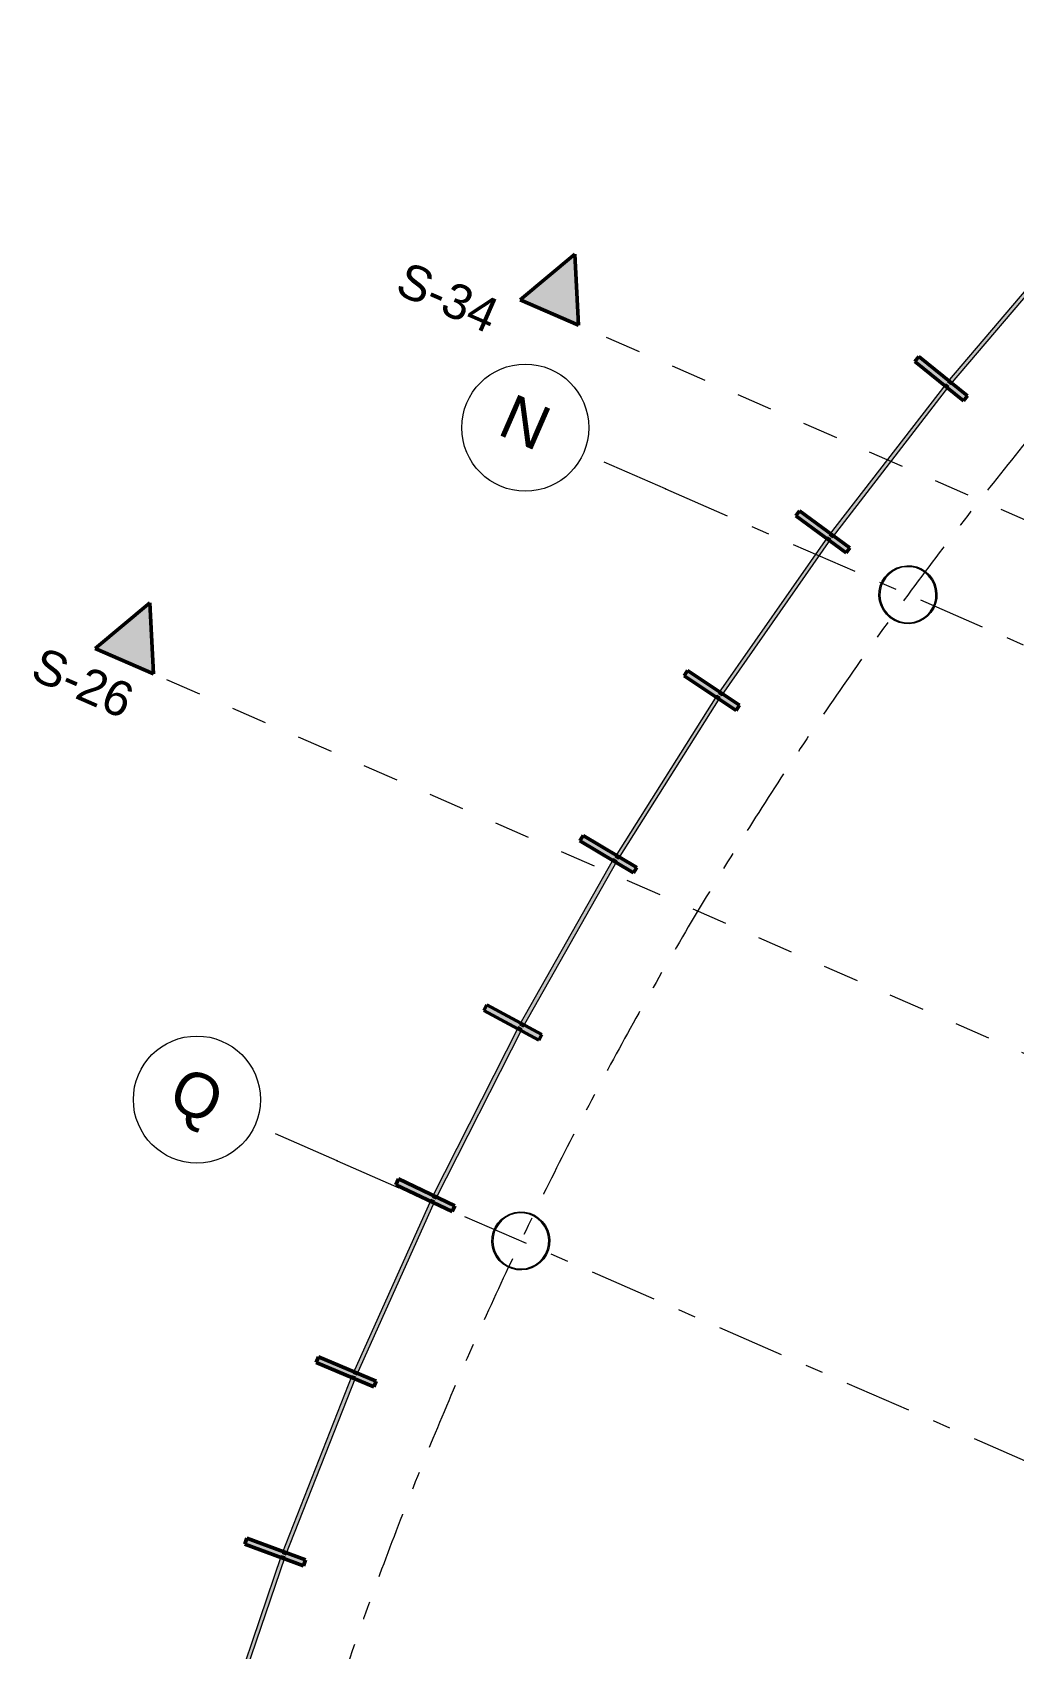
# Model space of a CAD drawing. Header units: millimetres. Extents: x -50172 to 90294, y -80883 to 25069.
# Drawn here: x -45253 to -37531, y -46074 to -33356 of the extents above; entities that cross this region are included whole.
import ezdxf
from ezdxf.enums import TextEntityAlignment as Align

# ---------------------------------------------------------------- set-up
doc = ezdxf.new("R2010")
doc.units = ezdxf.units.MM
doc.header["$MEASUREMENT"] = 0
doc.linetypes.add('Dashed', pattern=[564.444447, 282.222223, -282.222223])
doc.linetypes.add('Double Dashed', pattern=[1093.611073, 529.166651, -211.666656, 141.111112, -211.666656])
for name, color, linetype in [('A-95-MC_Marker_Section_P2.Marker', 7, 'Continuous'), ('COLUMN.IFC Import', 7, 'Continuous'), ('New_A-15-MG_Structural_Grid_Phase_2', 7, 'Continuous'), ('New_A-25-M_Curtain_Wall', 7, 'Continuous')]:
    doc.layers.add(name, color=color, linetype=linetype)
for name, color, linetype, lineweight in [('A-95-MC_Marker_Section_P2.Marker_Pen_No__1', 7, 'Continuous', 13), ('A-95-MC_Marker_Section_P2.Marker_Pen_No__6', 7, 'Continuous', 35), ('COLUMN.IFC Import_Pen_No__2', 8, 'Continuous', 15), ('New_A-25-M_Curtain_Wall_Pen_No__1', 7, 'Continuous', 13)]:
    doc.layers.add(name, color=color, linetype=linetype, lineweight=lineweight)
for name, color, linetype, lineweight, true_color in [('A-95-MC_Marker_Section_P2.Marker_Pen_No__25', 7, 'Continuous', 50, 0x2a2a2a), ('New_A-15-MG_Structural_Grid_Phase_2_Pen_No__222', 7, 'Continuous', 13, 0x65af33), ('New_A-25-M_Curtain_Wall_Pen_No__144', 7, 'Continuous', 0, 0xc8c8c8), ('New_A-25-M_Curtain_Wall_Pen_No__165', 7, 'Continuous', 0, 0x006060), ('New_A-25-M_Curtain_Wall_Pen_No__27', 7, 'Continuous', 50, 0x2a2a2a)]:
    doc.layers.add(name, color=color, linetype=linetype, lineweight=lineweight, true_color=true_color)
doc.styles.add('GENERATED_STYLE_4', font='')
doc.styles.get('GENERATED_STYLE_4').set_extended_font_data('Swis721 BT')

# ---------------------------------------------------------------- blocks, each defined once
blk = doc.blocks.new('Curtain Wall_19_1')
at = {"layer": 'New_A-25-M_Curtain_Wall_Pen_No__144', "linetype": 'Continuous'}
for points in [[(-38277, -35907), (-38309, -35945), (-37927, -36255), (-37895, -36216)], [(-39216, -37121), (-39246, -37161), (-38850, -37452), (-38820, -37412)], [(-40097, -38378), (-40125, -38419), (-39715, -38692), (-39688, -38650)], [(-40918, -39675), (-40944, -39718), (-40522, -39970), (-40496, -39928)], [(-41677, -41009), (-41700, -41053), (-41267, -41286), (-41243, -41242)], [(-42372, -42377), (-42393, -42423), (-41949, -42635), (-41928, -42590)], [(-43002, -43777), (-43021, -43823), (-42567, -44014), (-42548, -43968)], [(-43565, -45205), (-43582, -45252), (-43120, -45421), (-43103, -45374)]]:
    blk.add_hatch(color=256, dxfattribs=at).paths.add_polyline_path(points)
at = {"layer": 'New_A-25-M_Curtain_Wall_Pen_No__165', "linetype": 'Continuous', "lineweight": 0, "true_color": 0x001818}
for points in [[(-37082, -34964), (-38053, -36107), (-38029, -36128), (-37057, -34985)], [(-38066, -36123), (-38983, -37310), (-38958, -37330), (-38041, -36143)], [(-38995, -37327), (-39855, -38556), (-39829, -38574), (-38969, -37345)], [(-39867, -38573), (-40668, -39842), (-40641, -39859), (-39840, -38590)], [(-40679, -39859), (-41419, -41164), (-41391, -41180), (-40651, -39875)], [(-41429, -41182), (-42107, -42520), (-42079, -42535), (-41400, -41197)], [(-42116, -42539), (-42730, -43907), (-42701, -43920), (-42087, -42552)], [(-42739, -43926), (-43288, -45322), (-43258, -45334), (-42709, -43938)], [(-43295, -45342), (-43778, -46762), (-43748, -46772), (-43265, -45352)]]:
    blk.add_hatch(color=168, dxfattribs=at).paths.add_polyline_path(points)
at = {"layer": 'New_A-25-M_Curtain_Wall_Pen_No__1', "linetype": 'Continuous'}
for p, q in [((-37082, -34964), (-38053, -36107)), ((-38029, -36128), (-37057, -34985)), ((-38053, -36107), (-38029, -36128)), ((-38066, -36123), (-38983, -37310)), ((-38958, -37330), (-38041, -36143)), ((-38041, -36143), (-38066, -36123)), ((-38995, -37327), (-39855, -38556)), ((-39829, -38574), (-38969, -37345)), ((-38969, -37345), (-38995, -37327)), ((-38983, -37310), (-38958, -37330)), ((-39867, -38573), (-40668, -39842)), ((-40641, -39859), (-39840, -38590)), ((-39840, -38590), (-39867, -38573)), ((-39855, -38556), (-39829, -38574)), ((-40679, -39859), (-41419, -41164)), ((-41391, -41180), (-40651, -39875)), ((-40651, -39875), (-40679, -39859)), ((-40668, -39842), (-40641, -39859)), ((-41429, -41182), (-42107, -42520)), ((-42079, -42535), (-41400, -41197)), ((-41400, -41197), (-41429, -41182)), ((-41419, -41164), (-41391, -41180)), ((-42116, -42539), (-42730, -43907)), ((-42701, -43920), (-42087, -42552)), ((-42087, -42552), (-42116, -42539)), ((-42107, -42520), (-42079, -42535)), ((-42739, -43926), (-43288, -45322)), ((-43258, -45334), (-42709, -43938)), ((-42709, -43938), (-42739, -43926)), ((-42730, -43907), (-42701, -43920)), ((-43295, -45342), (-43778, -46762)), ((-43748, -46772), (-43265, -45352)), ((-43265, -45352), (-43295, -45342)), ((-43288, -45322), (-43258, -45334))]:
    blk.add_line(p, q, dxfattribs=at)
at = {"layer": 'New_A-25-M_Curtain_Wall_Pen_No__27', "linetype": 'Continuous'}
for p, q in [((-38277, -35907), (-38309, -35945)), ((-38309, -35945), (-37927, -36255)), ((-37895, -36216), (-38277, -35907)), ((-37927, -36255), (-37895, -36216)), ((-39216, -37121), (-39246, -37161)), ((-38820, -37412), (-39216, -37121)), ((-39246, -37161), (-38850, -37452)), ((-38850, -37452), (-38820, -37412)), ((-40097, -38378), (-40125, -38419)), ((-39688, -38650), (-40097, -38378)), ((-40125, -38419), (-39715, -38692)), ((-39715, -38692), (-39688, -38650)), ((-40918, -39675), (-40944, -39718)), ((-40496, -39928), (-40918, -39675)), ((-40944, -39718), (-40522, -39970)), ((-40522, -39970), (-40496, -39928)), ((-41677, -41009), (-41700, -41053)), ((-41700, -41053), (-41267, -41286)), ((-41243, -41242), (-41677, -41009)), ((-41267, -41286), (-41243, -41242)), ((-42372, -42377), (-42393, -42423)), ((-42393, -42423), (-41949, -42635)), ((-41928, -42590), (-42372, -42377)), ((-41949, -42635), (-41928, -42590)), ((-43002, -43777), (-43021, -43823)), ((-43021, -43823), (-42567, -44014)), ((-42548, -43968), (-43002, -43777)), ((-42567, -44014), (-42548, -43968)), ((-43565, -45205), (-43582, -45252)), ((-43582, -45252), (-43120, -45421)), ((-43103, -45374), (-43565, -45205)), ((-43120, -45421), (-43103, -45374))]:
    blk.add_line(p, q, dxfattribs=at)
blk = doc.blocks.new('Standard grid marker_6')
at = {"layer": 'New_A-15-MG_Structural_Grid_Phase_2_Pen_No__222', "linetype": 'Double Dashed'}
for p, q in [((705, 0), (0, 0)), ((705, 0), (20649, 0)), ((20649, 0), (21354, 0))]:
    blk.add_line(p, q, dxfattribs=at)
at = {"layer": 'New_A-15-MG_Structural_Grid_Phase_2_Pen_No__222', "linetype": 'Continuous'}
blk.add_circle((-500, 0), 500, dxfattribs=at)
at = {"layer": 'New_A-15-MG_Structural_Grid_Phase_2_Pen_No__222', "linetype": 'Double Dashed'}
blk.add_point((705, 0), dxfattribs=at)
blk.add_point((705, 0), dxfattribs=at)
at = {"layer": 'New_A-15-MG_Structural_Grid_Phase_2_Pen_No__222', "style": 'GENERATED_STYLE_4'}
blk.add_attdef('AC_MarkerText_1', text='', height=350, rotation=360, dxfattribs=at).set_placement((-500, 34), align=Align.MIDDLE_CENTER)
blk = doc.blocks.new('Standard grid marker_7')
at = {"layer": 'New_A-15-MG_Structural_Grid_Phase_2_Pen_No__222', "linetype": 'Double Dashed'}
for p, q in [((705, 0), (0, 0)), ((705, 0), (17720, 0)), ((17720, 0), (18425, 0))]:
    blk.add_line(p, q, dxfattribs=at)
at = {"layer": 'New_A-15-MG_Structural_Grid_Phase_2_Pen_No__222', "linetype": 'Continuous'}
blk.add_circle((-500, 0), 500, dxfattribs=at)
at = {"layer": 'New_A-15-MG_Structural_Grid_Phase_2_Pen_No__222', "linetype": 'Double Dashed'}
blk.add_point((705, 0), dxfattribs=at)
blk.add_point((705, 0), dxfattribs=at)
at = {"layer": 'New_A-15-MG_Structural_Grid_Phase_2_Pen_No__222', "style": 'GENERATED_STYLE_4'}
blk.add_attdef('AC_MarkerText_1', text='', height=350, rotation=360, dxfattribs=at).set_placement((-500, 43), align=Align.MIDDLE_CENTER)
blk = doc.blocks.new('Standard grid marker_24')
at = {"layer": 'New_A-15-MG_Structural_Grid_Phase_2_Pen_No__222', "linetype": 'Double Dashed'}
blk.add_arc((0, 0), 31507, 0, 43.0295, dxfattribs=at)
blk = doc.blocks.new('Column 168')
at = {"layer": 'COLUMN.IFC Import_Pen_No__2', "linetype": 'Continuous'}
for p, q in [((-197.887, 114.25), (-175.041, 146.877)), ((-168.913, 141.735), (-190.959, 110.25)), ((-175.041, 146.877), (-146.877, 175.041)), ((-141.735, 168.913), (-168.913, 141.735)), ((-146.877, 175.041), (-114.25, 197.887)), ((-110.25, 190.959), (-141.735, 168.913)), ((-114.25, 197.887), (-78.152, 214.72)), ((-75.415, 207.202), (-110.25, 190.959)), ((-78.152, 214.72), (-39.679, 225.029)), ((-38.289, 217.15), (-75.415, 207.202)), ((-39.679, 225.029), (0, 228.5)), ((0, 220.5), (-38.289, 217.15)), ((0, 228.5), (39.679, 225.029)), ((38.289, 217.15), (0, 220.5)), ((75.415, 207.202), (38.289, 217.15)), ((39.679, 225.029), (78.152, 214.72)), ((110.25, 190.959), (75.415, 207.202)), ((78.152, 214.72), (114.25, 197.887)), ((141.735, 168.913), (110.25, 190.959)), ((114.25, 197.887), (146.877, 175.041)), ((168.913, 141.735), (141.735, 168.913)), ((146.877, 175.041), (175.041, 146.877)), ((190.959, 110.25), (168.913, 141.735)), ((175.041, 146.877), (197.887, 114.25)), ((-228.5, 0), (-225.029, 39.679)), ((-225.029, 39.679), (-214.72, 78.152)), ((-217.15, 38.289), (-220.5, 0)), ((-207.202, 75.415), (-217.15, 38.289)), ((-214.72, 78.152), (-197.887, 114.25)), ((-190.959, 110.25), (-207.202, 75.415)), ((207.202, 75.415), (190.959, 110.25)), ((197.887, 114.25), (214.72, 78.152)), ((217.15, 38.289), (207.202, 75.415)), ((214.72, 78.152), (225.029, 39.679)), ((220.5, 0), (217.15, 38.289)), ((217.15, -38.289), (220.5, 0)), ((225.029, 39.679), (228.5, 0)), ((228.5, 0), (225.029, -39.679)), ((-225.029, -39.679), (-228.5, 0)), ((-214.72, -78.152), (-225.029, -39.679)), ((-220.5, 0), (-217.15, -38.289)), ((-217.15, -38.289), (-207.202, -75.415)), ((-197.887, -114.25), (-214.72, -78.152)), ((-207.202, -75.415), (-190.959, -110.25)), ((-175.041, -146.877), (-197.887, -114.25)), ((-190.959, -110.25), (-168.913, -141.735)), ((168.913, -141.735), (190.959, -110.25)), ((197.887, -114.25), (175.041, -146.877)), ((190.959, -110.25), (207.202, -75.415)), ((214.72, -78.152), (197.887, -114.25)), ((207.202, -75.415), (217.15, -38.289)), ((225.029, -39.679), (214.72, -78.152)), ((-146.877, -175.041), (-175.041, -146.877)), ((-168.913, -141.735), (-141.735, -168.913)), ((-114.25, -197.887), (-146.877, -175.041)), ((-141.735, -168.913), (-110.25, -190.959)), ((-78.152, -214.72), (-114.25, -197.887)), ((-110.25, -190.959), (-75.415, -207.202)), ((-39.679, -225.029), (-78.152, -214.72)), ((-75.415, -207.202), (-38.289, -217.15)), ((0, -228.5), (-39.679, -225.029)), ((-38.289, -217.15), (0, -220.5)), ((0, -220.5), (38.289, -217.15)), ((39.679, -225.029), (0, -228.5)), ((38.289, -217.15), (75.415, -207.202)), ((78.152, -214.72), (39.679, -225.029)), ((75.415, -207.202), (110.25, -190.959)), ((114.25, -197.887), (78.152, -214.72)), ((110.25, -190.959), (141.735, -168.913)), ((146.877, -175.041), (114.25, -197.887)), ((141.735, -168.913), (168.913, -141.735)), ((175.041, -146.877), (146.877, -175.041))]:
    blk.add_line(p, q, dxfattribs=at)
blk = doc.blocks.new('Column 171')
at = {"layer": 'COLUMN.IFC Import_Pen_No__2', "linetype": 'Continuous'}
for p, q in [((-197.887, 114.25), (-175.041, 146.877)), ((-168.913, 141.735), (-190.959, 110.25)), ((-175.041, 146.877), (-146.877, 175.041)), ((-141.735, 168.913), (-168.913, 141.735)), ((-146.877, 175.041), (-114.25, 197.887)), ((-110.25, 190.959), (-141.735, 168.913)), ((-114.25, 197.887), (-78.152, 214.72)), ((-75.415, 207.202), (-110.25, 190.959)), ((-78.152, 214.72), (-39.679, 225.029)), ((-38.289, 217.15), (-75.415, 207.202)), ((-39.679, 225.029), (0, 228.5)), ((0, 220.5), (-38.289, 217.15)), ((0, 228.5), (39.679, 225.029)), ((38.289, 217.15), (0, 220.5)), ((75.415, 207.202), (38.289, 217.15)), ((39.679, 225.029), (78.152, 214.72)), ((110.25, 190.959), (75.415, 207.202)), ((78.152, 214.72), (114.25, 197.887)), ((141.735, 168.913), (110.25, 190.959)), ((114.25, 197.887), (146.877, 175.041)), ((168.913, 141.735), (141.735, 168.913)), ((146.877, 175.041), (175.041, 146.877)), ((190.959, 110.25), (168.913, 141.735)), ((175.041, 146.877), (197.887, 114.25)), ((-228.5, 0), (-225.029, 39.679)), ((-225.029, 39.679), (-214.72, 78.152)), ((-217.15, 38.289), (-220.5, 0)), ((-207.202, 75.415), (-217.15, 38.289)), ((-214.72, 78.152), (-197.887, 114.25)), ((-190.959, 110.25), (-207.202, 75.415)), ((207.202, 75.415), (190.959, 110.25)), ((197.887, 114.25), (214.72, 78.152)), ((217.15, 38.289), (207.202, 75.415)), ((214.72, 78.152), (225.029, 39.679)), ((220.5, 0), (217.15, 38.289)), ((217.15, -38.289), (220.5, 0)), ((225.029, 39.679), (228.5, 0)), ((228.5, 0), (225.029, -39.679)), ((-225.029, -39.679), (-228.5, 0)), ((-214.72, -78.152), (-225.029, -39.679)), ((-220.5, 0), (-217.15, -38.289)), ((-217.15, -38.289), (-207.202, -75.415)), ((-197.887, -114.25), (-214.72, -78.152)), ((-207.202, -75.415), (-190.959, -110.25)), ((-175.041, -146.877), (-197.887, -114.25)), ((-190.959, -110.25), (-168.913, -141.735)), ((168.913, -141.735), (190.959, -110.25)), ((197.887, -114.25), (175.041, -146.877)), ((190.959, -110.25), (207.202, -75.415)), ((214.72, -78.152), (197.887, -114.25)), ((207.202, -75.415), (217.15, -38.289)), ((225.029, -39.679), (214.72, -78.152)), ((-146.877, -175.041), (-175.041, -146.877)), ((-168.913, -141.735), (-141.735, -168.913)), ((-114.25, -197.887), (-146.877, -175.041)), ((-141.735, -168.913), (-110.25, -190.959)), ((-78.152, -214.72), (-114.25, -197.887)), ((-110.25, -190.959), (-75.415, -207.202)), ((-39.679, -225.029), (-78.152, -214.72)), ((-75.415, -207.202), (-38.289, -217.15)), ((0, -228.5), (-39.679, -225.029)), ((-38.289, -217.15), (0, -220.5)), ((0, -220.5), (38.289, -217.15)), ((39.679, -225.029), (0, -228.5)), ((38.289, -217.15), (75.415, -207.202)), ((78.152, -214.72), (39.679, -225.029)), ((75.415, -207.202), (110.25, -190.959)), ((114.25, -197.887), (78.152, -214.72)), ((110.25, -190.959), (141.735, -168.913)), ((146.877, -175.041), (114.25, -197.887)), ((141.735, -168.913), (168.913, -141.735)), ((175.041, -146.877), (146.877, -175.041))]:
    blk.add_line(p, q, dxfattribs=at)
blk = doc.blocks.new('Cutting Plane_6_1', base_point=(10470, -62287))
at = {"layer": 'A-95-MC_Marker_Section_P2.Marker_Pen_No__25', "linetype": 'Continuous'}
blk.add_hatch(color=256, dxfattribs=at).paths.add_polyline_path([(-44759, -38204), (-44301, -38404), (-44330, -37845)])
at = {"layer": 'A-95-MC_Marker_Section_P2.Marker_Pen_No__1', "linetype": 'Dashed'}
blk.add_line((3665, -59319), (-44301, -38404), dxfattribs=at)
at = {"layer": 'A-95-MC_Marker_Section_P2.Marker_Pen_No__25', "linetype": 'Continuous'}
for p, q in [((-44330, -37845), (-44759, -38204)), ((-44301, -38404), (-44330, -37845)), ((-44759, -38204), (-44301, -38404))]:
    blk.add_line(p, q, dxfattribs=at)
at = {"layer": 'A-95-MC_Marker_Section_P2.Marker_Pen_No__6', "insert": (-45284, -38440), "char_height": 275, "attachment_point": 7, "rotation": 336.4404, "style": 'GENERATED_STYLE_4'}
blk.add_mtext('\\A1;{\\fSwis721 BT|b0|i0|c0|p34;S-26}', dxfattribs=at)
blk = doc.blocks.new('Cutting Plane_8_1', base_point=(12010, -58755))
at = {"layer": 'A-95-MC_Marker_Section_P2.Marker_Pen_No__25', "linetype": 'Continuous'}
blk.add_hatch(color=256, dxfattribs=at).paths.add_polyline_path([(-41414, -35460), (-40955, -35660), (-40985, -35101)])
at = {"layer": 'A-95-MC_Marker_Section_P2.Marker_Pen_No__1', "linetype": 'Dashed'}
blk.add_line((11781, -58655), (-40955, -35660), dxfattribs=at)
at = {"layer": 'A-95-MC_Marker_Section_P2.Marker_Pen_No__25', "linetype": 'Continuous'}
for p, q in [((-40985, -35101), (-41414, -35460)), ((-40955, -35660), (-40985, -35101)), ((-41414, -35460), (-40955, -35660))]:
    blk.add_line(p, q, dxfattribs=at)
at = {"layer": 'A-95-MC_Marker_Section_P2.Marker_Pen_No__6', "insert": (-42413, -35408), "char_height": 275, "attachment_point": 7, "rotation": 336.4404, "style": 'GENERATED_STYLE_4'}
blk.add_mtext('\\A1;{\\fSwis721 BT|b0|i0|c0|p34;S-34}', dxfattribs=at)

msp = doc.modelspace()

# ---------------------------------------------------------------- block references
at = {"layer": 'A-95-MC_Marker_Section_P2.Marker'}
for name, p in [('Cutting Plane_8_1', (12010.4, -58755.3)), ('Cutting Plane_6_1', (10470.5, -62286.8))]:
    msp.add_blockref(name, p, dxfattribs=at)
at = {"layer": 'COLUMN.IFC Import', "linetype": 'Continuous', "zscale": 1000}
for name, p, rotation in [('Column 168', (-38363.1, -37780.6), 52.49914959393108), ('Column 171', (-41409.9, -42865.6), 62.05865678104702)]:
    msp.add_blockref(name, p, dxfattribs=dict(at, rotation=rotation))
at = {"layer": 'New_A-15-MG_Structural_Grid_Phase_2', "color": 8, "linetype": 'Continuous', "lineweight": 15, "zscale": 1000, "rotation": 132.8760517734848}
msp.add_blockref('Standard grid marker_24', (-12978.9, -56444.6), dxfattribs=at)
at = {"layer": 'New_A-15-MG_Structural_Grid_Phase_2', "color": 8, "linetype": 'Continuous', "lineweight": 15}
ref = msp.add_blockref('Standard grid marker_7', (-40916, -36666.3), dxfattribs=dict(at, zscale=1000, rotation=336.440411583993))
ref.add_attrib('AC_MarkerText_1', 'N', dxfattribs={"layer": 'New_A-15-MG_Structural_Grid_Phase_2_Pen_No__222', "color": 85, "true_color": 0x65af33, "height": 350, "rotation": 336.44041, "style": 'GENERATED_STYLE_4'}).set_placement((-41374.4, -36423.1), align=Align.MIDDLE_CENTER)
ref = msp.add_blockref('Standard grid marker_6', (-43500.2, -41953.1), dxfattribs=dict(at, zscale=1000, rotation=336.440411583993))
ref.add_attrib('AC_MarkerText_1', 'Q', dxfattribs={"layer": 'New_A-15-MG_Structural_Grid_Phase_2_Pen_No__222', "color": 85, "true_color": 0x65af33, "height": 350, "rotation": 336.44041, "style": 'GENERATED_STYLE_4'}).set_placement((-43958.5, -41719.2), align=Align.MIDDLE_CENTER)
at = {"layer": 'New_A-25-M_Curtain_Wall', "linetype": 'Continuous', "lineweight": 0}
msp.add_blockref('Curtain Wall_19_1', (0, 0), dxfattribs=at)

doc.saveas('drawing.dxf')
